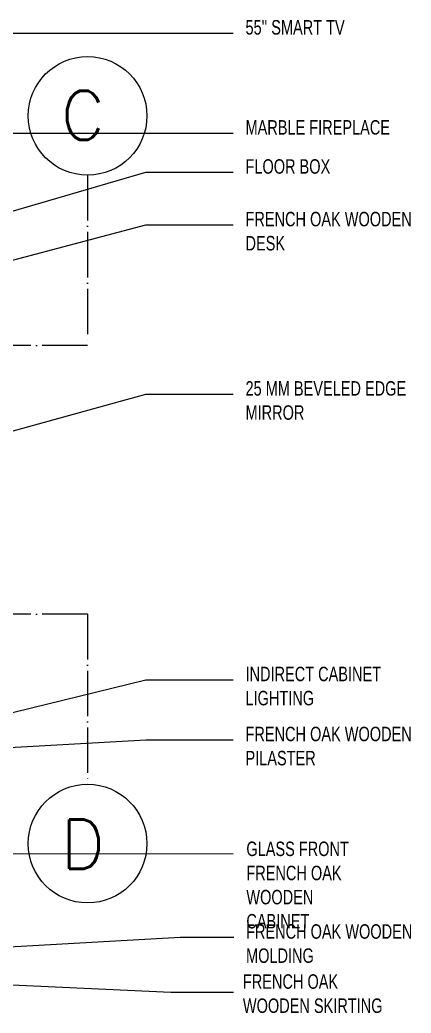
# Model space of a CAD drawing. Header units: inches. Extents: x 274057 to 444617, y 490067 to 635630.
# Drawn here: x 369409 to 371435, y 530537 to 535682 of the extents above; entities that cross this region are included whole.
import ezdxf

# ---------------------------------------------------------------- set-up
doc = ezdxf.new("R2010")
doc.units = ezdxf.units.IN
doc.header["$MEASUREMENT"] = 0
doc.linetypes.add('ACAD_ISO04W100', pattern=[30, 24, -3, 0, -3])
doc.layers.add('CQ section line', color=41, linetype='Continuous', lineweight=0)
for name, color, linetype in [('CQ text label', 3, 'Continuous'), ('CQ_callout', 34, 'Continuous'), ('Layer1', 1, 'Continuous')]:
    doc.layers.add(name, color=color, linetype=linetype)
doc.styles.add('DIM 50', font='romans.shx', dxfattribs={"width": 0.75, "height": 100})
doc.styles.get("Standard").update_dxf_attribs({"font": 'arial.ttf'})
doc.styles.add('STYL-CONCEPT', font='romans.shx')
doc.dimstyles.get("Standard").update_dxf_attribs({"dimtxt": 0.18, "dimasz": 0.18, "dimexe": 0.18, "dimexo": 0.0625, "dimgap": 0.09, "dimtad": 0, "dimtih": 1, "dimtoh": 1, "dimdec": 4, "dimzin": 0, "dimdsep": 46, "dimtxsty": 'Standard', "dimcen": 0.09, "dimadec": 0, "dimazin": 0, "dimtfac": 1, "dimtdec": 4, "dimtofl": 0, "dimtmove": 0, "dimatfit": 3, "dimfxl": 1, "dimtolj": 1, "dimtzin": 0, "dimarcsym": 0})

# ---------------------------------------------------------------- blocks, each defined once
blk = doc.blocks.new('gf-14 section line plan')
at = {"layer": 'Layer1', "linetype": 'ACAD_ISO04W100', "ltscale": 10}
for p, q in [((515934.6, -33335.7, 0), (515934.6, -34235.6, 0)), ((515934.6, -34235.6, 0), (506509.9, -34235.6, 0)), ((515934.6, -35655.3, 0), (515934.6, -36555.3, 0))]:
    blk.add_line(p, q, dxfattribs=at)
at = {"layer": 'Layer1', "linetype": 'ACAD_ISO04W100', "ltscale": 10, "elevation": 0}
blk.add_lwpolyline([(515934.6, -35655.3), (513838.9, -35655.3), (513838.9, -34235.6)], dxfattribs=at)
at = {"layer": 'Layer1'}
for centre in [(515934.6, -33022.1, 0), (515934.6, -36868.9, 0)]:
    blk.add_circle(centre, 313.6, dxfattribs=at)
at = {"layer": 'Layer1', "char_height": 259.1, "style": 'STYL-CONCEPT'}
for s, insert, attachment_point in [('C', (516026.1, -32889.6, 0), 3), ('D', (516026.1, -37001.3, 0), 9)]:
    blk.add_mtext_dynamic_manual_height_columns(s, width=200.816, gutter_width=150, heights=[0], dxfattribs=dict(at, insert=insert, attachment_point=attachment_point))

msp = doc.modelspace()

# ---------------------------------------------------------------- block references
at = {"layer": 'CQ section line', "xscale": 0.9800000000000004, "yscale": 0.9800000000000004, "zscale": 0.9800000000000004}
msp.add_blockref('gf-14 section line plan', (-135856, 567546.6, 0), dxfattribs=at)

# ---------------------------------------------------------------- texts
at = {"layer": 'CQ text label', "color": 3, "ltscale": 500, "char_height": 75, "attachment_point": 1, "style": 'DIM 50'}
for s, insert, width in [("{\\fCityBlueprint|b0|i0|c2|p2;55'' SMART TV}", (370577.6, 535681.1), 863.218), ('{\\fCityBlueprint|b0|i0|c2|p2;MARBLE FIREPLACE}', (370577.6, 535162.8), 863.218), ('{\\fCityBlueprint|b0|i0|c2|p2;FLOOR BOX}', (370577.6, 534960.4), 863.218), ('{\\fCityBlueprint|b0|i0|c2|p2;FRENCH OAK WOODEN DESK}', (370577.6, 534687.8), 863.218), ('{\\fCityBlueprint|b0|i0|c2|p2;25 MM BEVELED EDGE MIRROR}', (370577.6, 533810.7), 863.218), ('{\\fCityBlueprint|b0|i0|c2|p2;INDIRECT CABINET LIGHTING }', (370577.6, 532331.5), 863.218), ('{\\fCityBlueprint|b0|i0|c2|p2;FRENCH OAK WOODEN PILASTER}', (370577.6, 532020.6), 863.218), ('{\\fCityBlueprint|b0|i0|c2|p2;GLASS FRONT FRENCH OAK WOODEN CABINET}', (370582.1, 531425.6), 644.34), ('{\\fCityBlueprint|b0|i0|c2|p2;FRENCH OAK WOODEN MOLDING }', (370580.5, 530997.4), 863.218), ('{\\fCityBlueprint|b0|i0|c2|p2;FRENCH OAK WOODEN SKIRTING }', (370564.2, 530738.1), 722.523)]:
    msp.add_mtext(s, dxfattribs=dict(at, insert=insert, width=width))

# ---------------------------------------------------------------- leaders
at = {"layer": 'CQ_callout'}
for points in [[(362321.4, 534228.5), (366233.6, 535613.4), (370514.5, 535613.4)], [(362993.9, 534107.8), (366810.4, 535095), (370514.5, 535095)], [(366384.9, 533819.1), (370061.7, 534892.6), (370514.5, 534892.6)], [(366796.3, 533758.2), (370061.7, 534620), (370514.5, 534620)], [(368714.9, 533372.5), (370061.7, 533742.9), (370514.5, 533742.9)], [(368556.1, 531893.3), (370061.7, 532263.8), (370514.5, 532263.8)], [(368173.3, 531847.8), (370061.7, 531952.9), (370514.5, 531952.9)], [(368352.4, 531121.9), (369368.5, 531364.3), (370514.3, 531361.7)], [(368351.7, 530824.6), (370240.1, 530929.7), (370517.5, 530929.7)], [(368162.7, 530738.6), (370191.7, 530645.5), (370515.8, 530645.5)]]:
    msp.add_leader(points, dimstyle='Standard', override={"dimasz": 10, "dimldrblk": 'Dot', "dimfxl": 0.1, "dimarcsym": 2}, dxfattribs=at)

doc.saveas('drawing.dxf')
